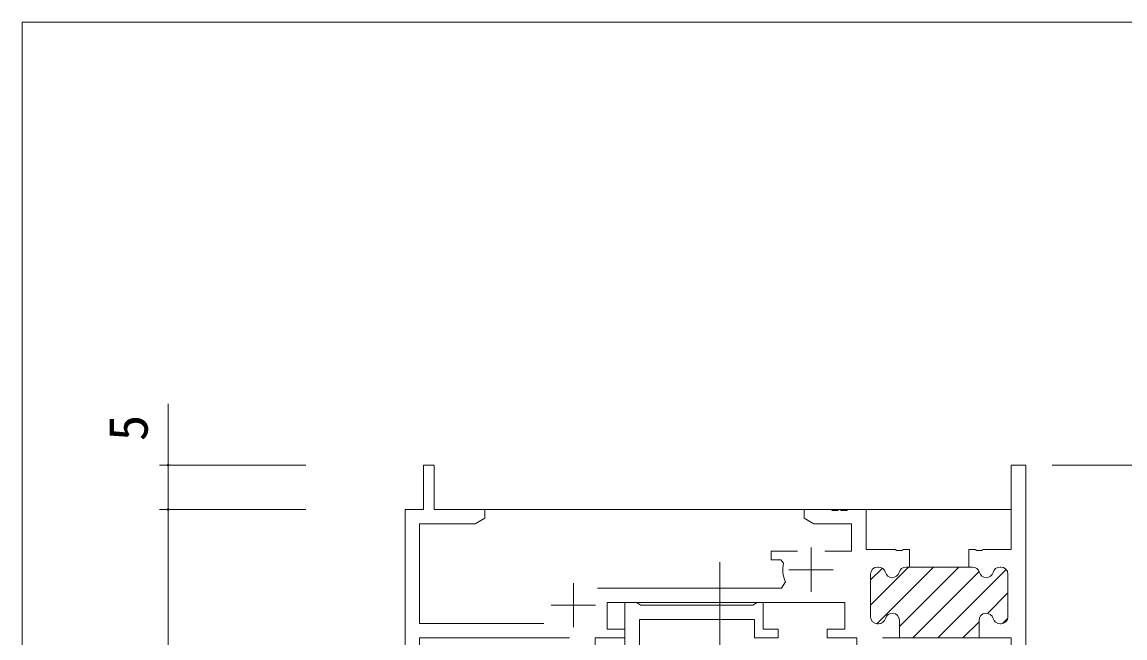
# Model space of a CAD drawing. Units: millimetres on the paper. Extents: x -397 to 397, y -282 to 282.
# Drawn here: x -393.9 to -269.5, y 209.8 to 279.3 of the extents above; entities that cross this region are included whole.
import ezdxf
from ezdxf.enums import TextEntityAlignment as Align

# ---------------------------------------------------------------- set-up
doc = ezdxf.new("R2010")
doc.units = ezdxf.units.MM
doc.linetypes.add('USER2', pattern=[13, 10, -1, 1, -1])
for name, color, linetype, lineweight in [('0-1_YKK_ZWAK', 7, 'Continuous', 18), ('0-3_YKK_D', 6, 'Continuous', 18), ('0-4_YKK_11', 7, 'Continuous', 18), ('0-5_YKK_12', 2, 'Continuous', 18), ('0-6_YKK_13', 4, 'Continuous', 18)]:
    doc.layers.add(name, color=color, linetype=linetype, lineweight=lineweight)
doc.styles.add('ＭＳ ゴシック', font='')
doc.styles.get('ＭＳ ゴシック').set_extended_font_data('MS Gothic')

msp = doc.modelspace()

# ---------------------------------------------------------------- linework, layer by layer
at = {"layer": '0-1_YKK_ZWAK'}
for p in [(-393.908, -245.688), (376.092, 279.312)]:
    msp.add_line(p, (-393.908, 279.312), dxfattribs=at)
at = {"layer": '0-3_YKK_D'}
for p, q in [((-377.42, 229.312), (-377.42, 236.212)), ((-361.92, 229.312), (-378.42, 229.312)), ((-377.42, 224.312), (-377.42, 229.312)), ((-277.72, 229.312), (-191.023, 229.312)), ((-361.92, 224.312), (-378.42, 224.312)), ((-361.92, 224.312), (-378.42, 224.312)), ((-377.42, 224.312), (-377.42, 189.312))]:
    msp.add_line(p, q, dxfattribs=at)
for centre, start, end in [((-377.42, 229.312), 90, 270), ((-377.42, 229.312), 270, 90), ((-377.42, 224.312), 90, 270), ((-377.42, 224.312), 90, 270), ((-377.42, 224.312), 270, 90), ((-377.42, 224.312), 270, 90)]:
    msp.add_arc(centre, 0.106, start, end, dxfattribs=at)
at = {"layer": '0-4_YKK_11'}
for p, q in [((-348.62, 229.312), (-348.62, 224.312)), ((-347.42, 229.312), (-348.62, 229.312)), ((-347.42, 224.312), (-347.42, 229.312)), ((-282.35, 229.312), (-280.72, 229.312)), ((-282.35, 219.812), (-282.35, 229.312)), ((-280.72, 229.312), (-280.72, 189.312)), ((-350.72, 224.312), (-350.72, 190.127)), ((-348.62, 224.312), (-350.72, 224.312)), ((-341.72, 224.312), (-347.42, 224.312)), ((-341.72, 223.312), (-341.72, 224.312)), ((-305.72, 224.312), (-305.72, 223.312)), ((-302.679, 224.312), (-305.72, 224.312)), ((-302.495, 224.192), (-302.679, 224.312)), ((-301.946, 224.192), (-302.495, 224.192)), ((-301.762, 224.312), (-301.946, 224.192)), ((-301.679, 224.312), (-301.762, 224.312)), ((-301.495, 224.192), (-301.679, 224.312)), ((-300.946, 224.192), (-301.495, 224.192)), ((-300.762, 224.312), (-300.946, 224.192)), ((-298.72, 224.312), (-300.762, 224.312)), ((-298.72, 219.812), (-298.72, 224.312)), ((-349.09, 222.682), (-342.812, 222.682)), ((-349.09, 211.442), (-349.09, 222.682)), ((-342.812, 222.682), (-341.72, 223.312)), ((-305.72, 223.312), (-304.629, 222.682)), ((-304.629, 222.682), (-300.35, 222.682)), ((-300.35, 222.682), (-300.35, 219.612)), ((-309.42, 219.612), (-309.42, 218.612)), ((-306.47, 219.612), (-309.42, 219.612)), ((-304.92, 220.012), (-304.92, 215.012)), ((-300.35, 219.612), (-303.37, 219.612)), ((-295.429, 219.812), (-298.72, 219.812)), ((-295.245, 219.692), (-295.429, 219.812)), ((-294.696, 219.692), (-295.245, 219.692)), ((-294.512, 219.812), (-294.696, 219.692)), ((-293.82, 219.812), (-294.512, 219.812)), ((-293.82, 217.812), (-293.82, 219.812)), ((-293.82, 217.812), (-293.82, 219.812)), ((-287.12, 219.812), (-286.429, 219.812)), ((-287.12, 217.812), (-287.12, 219.812)), ((-286.429, 219.812), (-286.245, 219.692)), ((-286.245, 219.692), (-285.696, 219.692)), ((-285.696, 219.692), (-285.512, 219.812)), ((-285.512, 219.812), (-282.35, 219.812)), ((-309.42, 218.612), (-308.328, 218.612)), ((-308.328, 218.612), (-308.036, 218.244)), ((-298.22, 213.528), (-293.936, 217.812)), ((-298.22, 216.356), (-296.89, 217.687)), ((-297.503, 211.417), (-291.108, 217.812)), ((-297.42, 217.812), (-297.32, 217.812)), ((-297.32, 217.812), (-297.42, 217.812)), ((-294.97, 211.121), (-288.279, 217.812)), ((-293.82, 217.812), (-294.221, 217.812)), ((-287.12, 217.812), (-293.82, 217.812)), ((-286.72, 217.812), (-287.12, 217.812)), ((-286.72, 217.812), (-287.12, 217.812)), ((-283.52, 217.812), (-283.621, 217.812)), ((-283.52, 217.812), (-283.621, 217.812)), ((-307.42, 217.512), (-302.42, 217.512)), ((-298.22, 212.212), (-298.22, 217.012)), ((-298.22, 217.012), (-298.22, 212.212)), ((-293.451, 209.812), (-285.97, 217.293)), ((-290.622, 209.812), (-282.908, 217.527)), ((-282.72, 212.212), (-282.72, 217.012)), ((-282.72, 212.212), (-282.72, 217.012)), ((-331.72, 216.012), (-331.72, 211.012)), ((-308.271, 215.442), (-329.028, 215.442)), ((-307.818, 216.154), (-308.271, 215.442)), ((-285.01, 212.596), (-282.72, 214.886)), ((-334.22, 213.512), (-329.22, 213.512)), ((-327.92, 213.812), (-301.12, 213.812)), ((-327.92, 210.812), (-327.92, 213.812)), ((-325.921, 213.812), (-325.921, 208.682)), ((-324.591, 213.812), (-325.921, 213.812)), ((-324.316, 213.632), (-324.591, 213.812)), ((-324.133, 213.512), (-324.316, 213.632)), ((-311.479, 213.512), (-324.133, 213.512)), ((-311.296, 213.632), (-311.479, 213.512)), ((-311.021, 213.812), (-311.296, 213.632)), ((-310.321, 213.812), (-311.021, 213.812)), ((-310.321, 210.812), (-310.321, 213.812)), ((-301.12, 213.812), (-301.12, 210.812)), ((-335.071, 211.442), (-349.09, 211.442)), ((-324.291, 211.882), (-311.321, 211.882)), ((-324.291, 208.812), (-324.291, 211.882)), ((-311.321, 211.882), (-311.321, 209.812)), ((-294.97, 209.812), (-294.97, 211.812)), ((-294.97, 211.812), (-294.97, 209.812)), ((-287.794, 209.812), (-285.97, 211.636)), ((-285.97, 209.812), (-285.97, 211.812)), ((-285.97, 209.812), (-285.97, 211.812)), ((-285.97, 209.812), (-285.97, 211.812)), ((-285.97, 209.812), (-285.97, 211.812)), ((-283.346, 211.431), (-282.74, 212.038)), ((-325.92, 210.812), (-327.92, 210.812)), ((-325.92, 209.812), (-325.92, 210.812)), ((-308.621, 210.812), (-310.321, 210.812)), ((-308.621, 209.812), (-308.621, 210.812)), ((-303.12, 210.812), (-303.12, 209.812)), ((-301.12, 210.812), (-303.12, 210.812)), ((-297.32, 211.412), (-297.42, 211.412)), ((-297.42, 211.412), (-297.32, 211.412)), ((-283.621, 211.412), (-283.52, 211.412)), ((-283.621, 211.412), (-283.52, 211.412)), ((-349.09, 209.812), (-332.17, 209.812)), ((-349.09, 190.127), (-349.09, 209.812)), ((-329.27, 209.812), (-325.92, 209.812)), ((-329.27, 190.262), (-329.27, 209.812)), ((-311.321, 209.812), (-308.621, 209.812)), ((-303.12, 209.812), (-299.77, 209.812)), ((-299.77, 209.812), (-299.77, 190.262)), ((-296.87, 209.812), (-294.97, 209.812)), ((-294.97, 209.812), (-285.97, 209.812)), ((-282.35, 209.812), (-285.97, 209.812)), ((-282.35, 189.312), (-282.35, 209.812))]:
    msp.add_line(p, q, dxfattribs=at)
msp.add_lwpolyline([(-293.82, 217.812), (-294.221, 217.812), (-293.82, 217.812)], dxfattribs=at)
for centre, radius, start, end in [((-304.92, 217.512), 3.2, 166.78701, 205.10791), ((-297.42, 217.012), 0.8, 90.00001, 179.99999), ((-297.42, 217.012), 0.8, 90.00001, 179.99999), ((-297.32, 217.012), 0.8, 14.47749, 89.99997), ((-297.32, 217.012), 0.8, 14.47749, 89.99997), ((-294.221, 217.012), 0.8, 90.00003, 165.52251), ((-294.221, 217.012), 0.8, 90.00003, 165.52251), ((-286.72, 217.012), 0.8, 14.47749, 89.99997), ((-286.72, 217.012), 0.8, 14.47749, 89.99997), ((-283.621, 217.012), 0.8, 90.00003, 165.52251), ((-283.621, 217.012), 0.8, 90.00003, 165.52251), ((-283.52, 217.012), 0.8, 0.00001, 89.99999), ((-283.52, 217.012), 0.8, 0.00001, 89.99999), ((-295.77, 217.412), 0.8, 194.47752, 345.52248), ((-295.77, 217.412), 0.8, 194.47752, 345.52248), ((-285.17, 217.412), 0.8, 194.47752, 345.52248), ((-285.17, 217.412), 0.8, 194.47752, 345.52248), ((-297.42, 212.212), 0.8, 180.00001, 269.99999), ((-297.42, 212.212), 0.8, 180.00001, 269.99999), ((-297.32, 212.212), 0.8, 270.00003, 345.52251), ((-297.32, 212.212), 0.8, 270.00003, 345.52251), ((-295.77, 211.812), 0.8, 0.00001, 165.52248), ((-295.77, 211.812), 0.8, 0.00001, 165.52248), ((-285.17, 211.812), 0.8, 14.47752, 179.99999), ((-285.17, 211.812), 0.8, 14.47752, 179.99999), ((-283.621, 212.212), 0.8, 194.47749, 269.99997), ((-283.621, 212.212), 0.8, 194.47749, 269.99997), ((-283.52, 212.212), 0.8, 270.00001, 359.99999), ((-283.52, 212.212), 0.8, 270.00001, 359.99999)]:
    msp.add_arc(centre, radius, start, end, dxfattribs=at)
at = {"layer": '0-5_YKK_12'}
msp.add_line((-342.22, 224.312), (-282.35, 224.312), dxfattribs=at)
at = {"layer": '0-6_YKK_13', "linetype": 'USER2'}
msp.add_line((-315.221, 208.382), (-315.221, 218.37), dxfattribs=at)

# ---------------------------------------------------------------- texts
at = {"layer": '0-3_YKK_D', "color": 7, "style": 'ＭＳ ゴシック'}
msp.add_text('5', height=4.399, rotation=90, dxfattribs=at).set_placement((-378.42, 232.012), align=Align.BOTTOM_LEFT)

doc.saveas('drawing.dxf')
